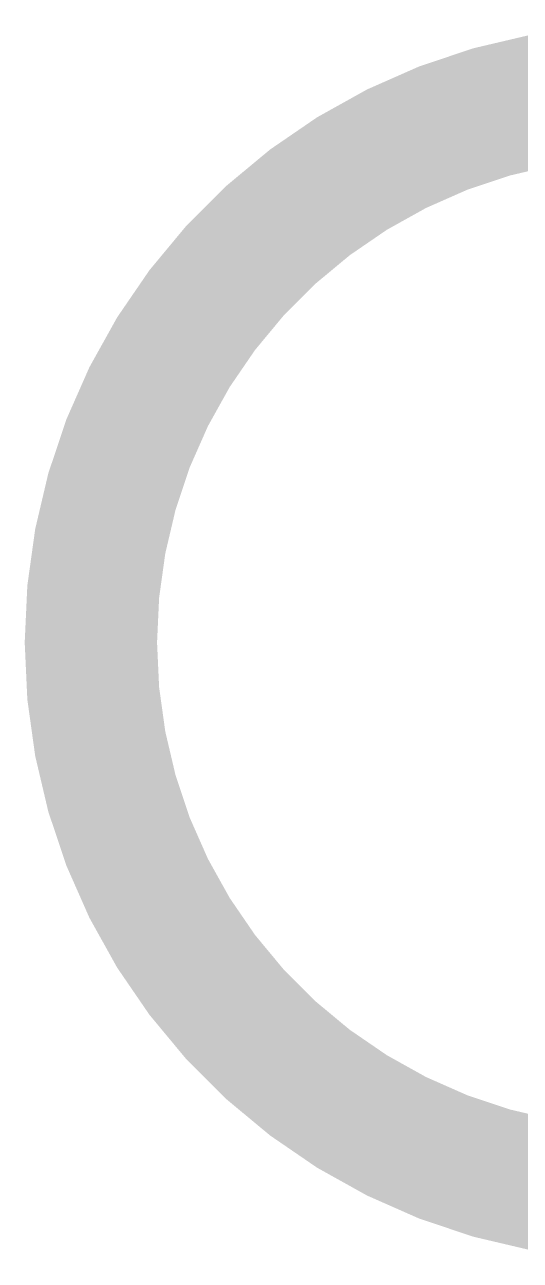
# Model space of a CAD drawing. Header units: inches. Extents: x -1 to 214, y -2 to 213.
# Drawn here: x 1.1148 to 1.1373, y -0.9286 to -0.8726 of the extents above; entities that cross this region are included whole.
import ezdxf

# ---------------------------------------------------------------- set-up
doc = ezdxf.new("R2010")
doc.units = ezdxf.units.IN
doc.header["$MEASUREMENT"] = 0
doc.layers.add('Dimensions', color=6, linetype='Continuous')

msp = doc.modelspace()

# ---------------------------------------------------------------- linework, layer by layer
at = {"layer": 'Dimensions'}
for points in [[(1.1178, -0.90061, 0.006, 0.006, -0.414214), (1.1428, -0.87561, 0.006, 0.006, 0)], [(1.1178, -0.90061, 0.006, 0.006, -0.414214), (1.1428, -0.87561, 0.006, 0.006, 0)], [(1.1428, -0.92561, 0.006, 0.006, -0.414214), (1.1178, -0.90061, 0.006, 0.006, 0)], [(1.1428, -0.92561, 0.006, 0.006, -0.414214), (1.1178, -0.90061, 0.006, 0.006, 0)]]:
    msp.add_lwpolyline(points, format="xyseb", dxfattribs=at)
msp.add_lwpolyline([(1.1163, -0.90061, 0.003, 0.003, 1), (1.1193, -0.90061, 0.003, 0.003, 1)], format="xyseb", close=True, dxfattribs=at)
msp.add_lwpolyline([(1.1163, -0.90061, 0.003, 0.003, 1), (1.1193, -0.90061, 0.003, 0.003, 1)], format="xyseb", close=True, dxfattribs=at)
msp.add_lwpolyline([(1.1163, -0.90061, 0.003, 0.003, 1), (1.1193, -0.90061, 0.003, 0.003, 1)], format="xyseb", close=True, dxfattribs=at)
msp.add_lwpolyline([(1.1163, -0.90061, 0.003, 0.003, 1), (1.1193, -0.90061, 0.003, 0.003, 1)], format="xyseb", close=True, dxfattribs=at)

doc.saveas('drawing.dxf')
